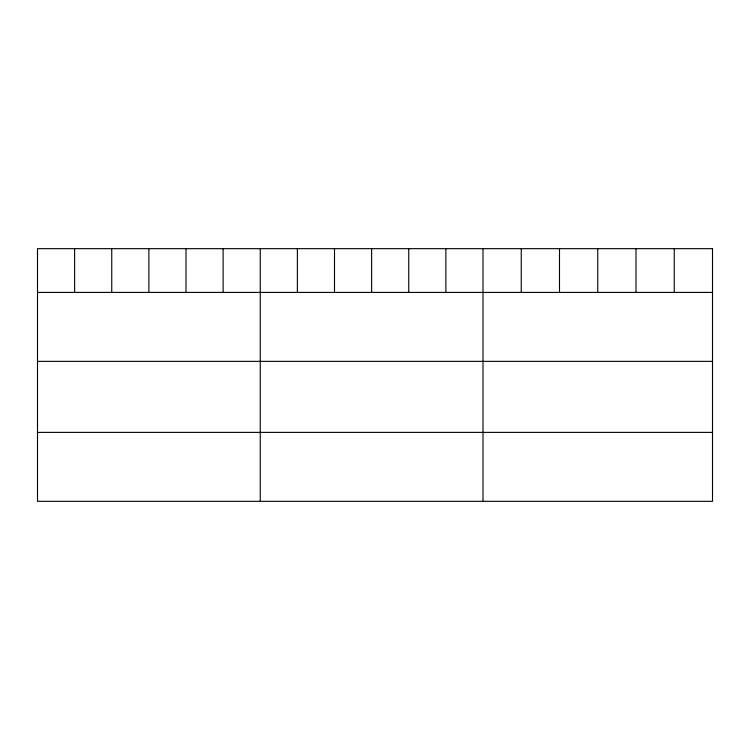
<?xml version="1.0" encoding="UTF-8"?>
<svg xmlns="http://www.w3.org/2000/svg" width="750" height="750" viewBox="0 0 750 750"><rect width="100%" height="100%" fill="white"/><g stroke="black" fill="none" stroke-linecap="round" stroke-linejoin="round"><path stroke-width="1.12" d="M37.5 292.416L712.5 292.416M37.5 361.359L712.5 361.359M37.5 432.394L712.5 432.394M674.25 248.663L674.25 292.416M636 248.663L636 292.416M597.75 248.663L597.75 292.416M559.5 248.663L559.5 292.416M521.25 248.663L521.25 292.416M483 248.663L483 501.337M445.875 248.663L445.875 292.416M408.75 248.663L408.75 292.416M371.625 248.663L371.625 292.416M334.5 248.663L334.5 292.416M297.375 248.663L297.375 292.416M260.25 248.663L260.25 501.337M223.125 248.663L223.125 292.416M186 248.663L186 292.416M148.875 248.663L148.875 292.416M111.75 248.663L111.75 292.416M74.625 248.663L74.625 292.416M712.5 248.663L37.5 248.663L37.5 501.337L712.5 501.337L712.5 248.663"/></g></svg>
